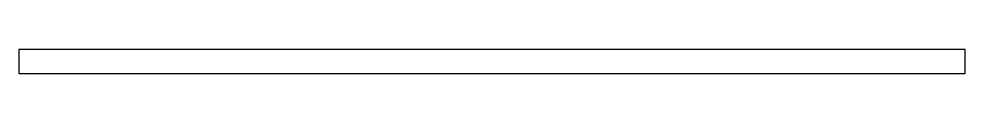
# Model space of a CAD drawing. Extents: x -312 to 0, y 0 to 8.
import ezdxf

# ---------------------------------------------------------------- set-up
doc = ezdxf.new("R2010")
doc.units = 0
doc.layers.add('VISIBLE', color=7, linetype='CONTINUOUS')

msp = doc.modelspace()

# ---------------------------------------------------------------- linework, layer by layer
at = {"layer": 'VISIBLE'}
for p, q in [((-312, 8, 8), (-312, 0, 8)), ((0, 8, 8), (-312, 8, 8)), ((0, 0, 8), (0, 8, 8)), ((-312, 0, 8), (0, 0, 8))]:
    msp.add_line(p, q, dxfattribs=at)

doc.saveas('drawing.dxf')
